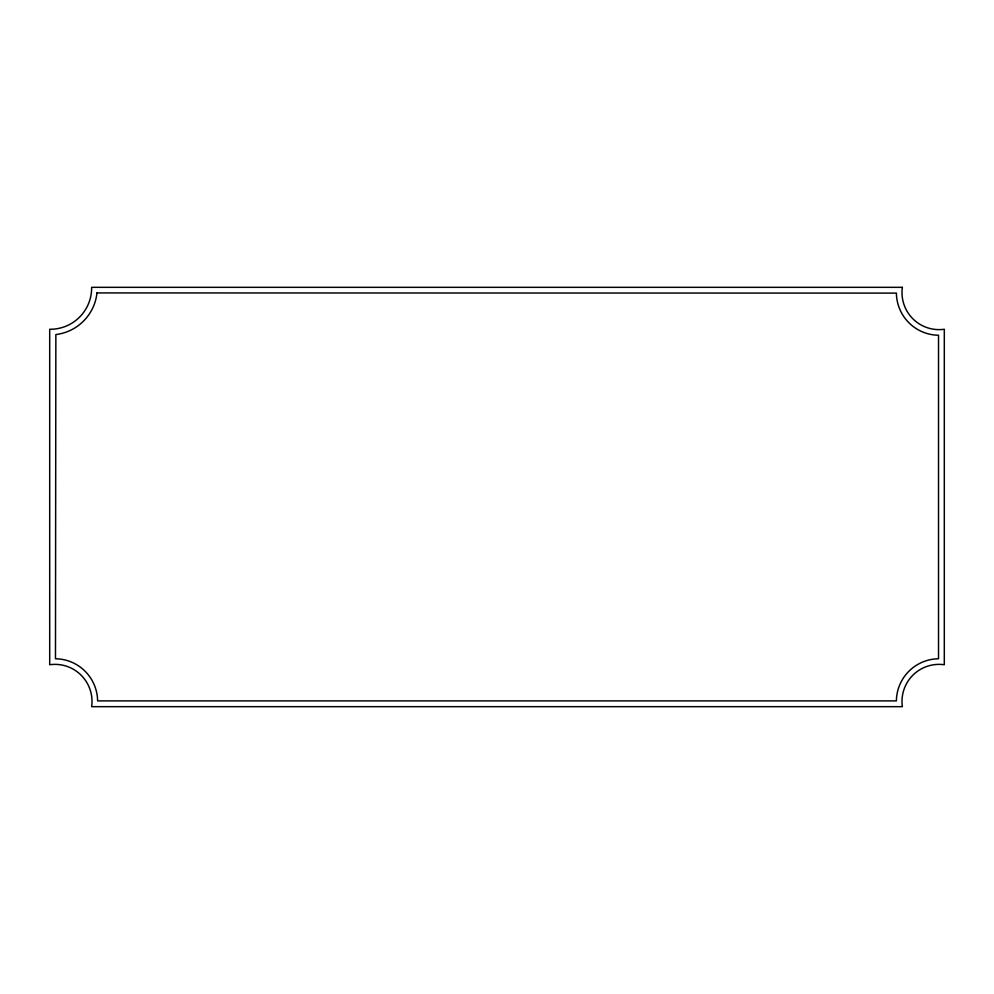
<?xml version="1.0" encoding="UTF-8"?>
<svg xmlns="http://www.w3.org/2000/svg" width="994" height="994" viewBox="0 0 994 994"><rect width="100%" height="100%" fill="white"/><g stroke="black" fill="none" stroke-linecap="round" stroke-linejoin="round"><path stroke-width="1.49" d="M96.94 292.919L96.915 293.491A46.954 46.954 0 0 1 55.863 334.543L55.478 658.761A42.68 42.68 0 0 1 97.611 700.894L896.389 700.894A42.68 42.68 0 0 1 938.522 658.761L938.522 335.239A42.68 42.68 0 0 1 896.389 293.106L96.94 292.919M902.366 287.328L91.634 287.328A41.338 41.338 0 0 1 49.7 329.262L49.7 664.737A37.064 37.064 0 0 1 91.634 706.672L902.366 706.672A37.064 37.064 0 0 1 944.3 664.737L944.3 329.262A37.064 37.064 0 0 1 902.366 287.328"/></g></svg>
